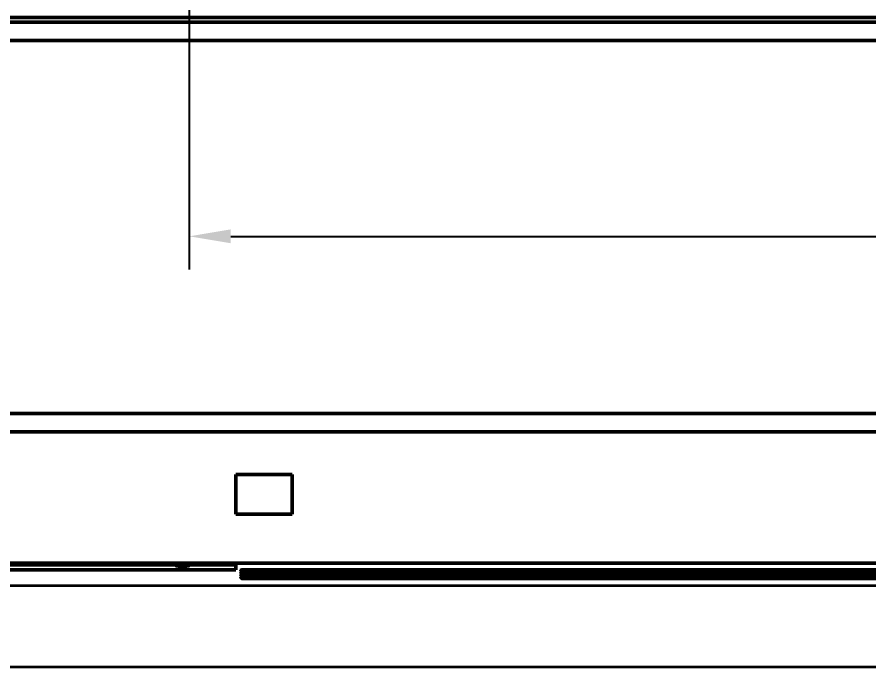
# Model space of a CAD drawing. Header units: millimetres. Extents: x 0 to 1485, y 0 to 1050.
# Drawn here: x 616.5 to 744.8, y 347.6 to 445.5 of the extents above; entities that cross this region are included whole.
import ezdxf

# ---------------------------------------------------------------- set-up
doc = ezdxf.new("R2010")
doc.units = ezdxf.units.MM
doc.header["$LTSCALE"] = 2.5
for name, color, linetype, lineweight in [('Bemaßung (ISO)', 7, 'Continuous', 25), ('Sichtbar (ISO)', 7, 'Continuous', 50), ('Sichtbar schmal (ISO)', 7, 'Continuous', 35)]:
    doc.layers.add(name, color=color, linetype=linetype, lineweight=lineweight)
doc.styles.add('TXT 3_5', font='isocpeur.ttf')
doc.dimstyles.new('Anrin Standard (DIN)', dxfattribs={"dimscale": 2.5, "dimtxt": 3.5, "dimasz": 2.5, "dimexe": 2, "dimexo": 0, "dimgap": 0.8, "dimtad": 1, "dimrnd": 1e-08, "dimtxsty": 'TXT 3_5', "dimcen": 0.09, "dimdle": 10, "dimclrd": 256, "dimclre": 256, "dimclrt": 256, "dimadec": 0, "dimazin": 2, "dimtfac": 0.714286, "dimtmove": 0, "dimatfit": 3, "dimfxl": 1, "dimtolj": 1, "dimlwd": -1, "dimlwe": -1, "dimarcsym": 0})

# ---------------------------------------------------------------- blocks, each defined once
blk = doc.blocks.new('*D26')
at = {"layer": 'Bemaßung (ISO)', "transparency": 16777216}
for p, q in [((642.4, 507.45), (642.4, 407.45)), ((1142.4, 507.45), (1142.4, 407.45)), ((648.65, 412.45), (1136.15, 412.45))]:
    blk.add_line(p, q, dxfattribs=at)
for points in [[(648.65, 413.5), (648.65, 411.41), (642.4, 412.45)], [(1136.15, 413.5), (1136.15, 411.41), (1142.4, 412.45)]]:
    blk.add_solid(points, dxfattribs=at)
at = {"layer": 'Defpoints', "color": 0, "transparency": 16777216}
for p in [(642.4, 507.45), (1142.4, 507.45), (1142.4, 412.45)]:
    blk.add_point(p, dxfattribs=at)
at = {"layer": 'Bemaßung (ISO)', "transparency": 16777216, "insert": (884.09, 423.2), "char_height": 8.75, "attachment_point": 1, "style": 'TXT 3_5'}
blk.add_mtext('\\A1;500', dxfattribs=at)

msp = doc.modelspace()

# ---------------------------------------------------------------- linework, layer by layer
at = {"layer": 'Sichtbar (ISO)'}
for p, q in [((1394.905, 444.705), (389.905, 444.705)), ((393.166, 445.455), (891.644, 445.455)), ((389.905, 441.955), (1394.905, 441.955)), ((389.905, 385.735), (1394.905, 385.735)), ((389.905, 382.985), (1394.905, 382.985)), ((649.405, 370.559), (649.405, 376.559)), ((649.405, 376.559), (657.905, 376.559)), ((657.905, 376.559), (657.905, 370.559)), ((657.905, 370.559), (649.405, 370.559)), ((1394.905, 363.171), (389.905, 363.171)), ((649.405, 362.192), (603.513, 362.192)), ((604.388, 362.926), (640.405, 362.926)), ((640.405, 362.926), (640.655, 362.716)), ((640.655, 362.716), (642.155, 362.716)), ((642.155, 362.716), (642.405, 362.926)), ((642.405, 362.926), (649.405, 362.926)), ((649.405, 362.926), (649.405, 362.192)), ((650.405, 362.194), (829.405, 362.194)), ((829.405, 361.913), (650.405, 361.913)), ((650.405, 361.845), (829.405, 361.845)), ((829.405, 361.564), (650.405, 361.564)), ((650.405, 361.497), (829.405, 361.497)), ((829.405, 361.216), (650.405, 361.216)), ((650.405, 361.148), (829.405, 361.148)), ((829.405, 360.867), (650.405, 360.867))]:
    msp.add_line(p, q, dxfattribs=at)
for centre in [(650.405, 361.776), (650.405, 361.427), (650.405, 361.078)]:
    msp.add_ellipse(centre, major_axis=(0.2, 0), ratio=0.3487824, start_param=1.5707963, end_param=3.1415927, dxfattribs=at)
for points, knots in [([(650.205, 362.125), (650.205, 362.138), (650.217, 362.152), (650.255, 362.172), (650.275, 362.178), (650.309, 362.186), (650.324, 362.189), (650.351, 362.192), (650.36, 362.193), (650.375, 362.194), (650.381, 362.194), (650.393, 362.194), (650.398, 362.194), (650.404, 362.194), (650.405, 362.194), (650.405, 362.194)], [0.09457223, 0.09457223, 0.09457223, 0.09457223, 0.1411031, 0.1411031, 0.17259206, 0.17259206, 0.18767891, 0.18767891, 0.19328146, 0.19328146, 0.19623928, 0.19623928, 0.19845126, 0.19845126, 0.1986442, 0.1986442, 0.1986442, 0.1986442]), ([(650.405, 361.913), (650.394, 361.913), (650.382, 361.914), (650.36, 361.918), (650.35, 361.921), (650.328, 361.929), (650.318, 361.934), (650.295, 361.947), (650.283, 361.956), (650.259, 361.979), (650.247, 361.993), (650.224, 362.031), (650.215, 362.055), (650.207, 362.094), (650.205, 362.109), (650.205, 362.125)], [0, 0, 0, 0, 0.003422518, 0.003422518, 0.006887469, 0.006887469, 0.011090545, 0.011090545, 0.016837874, 0.016837874, 0.025338887, 0.025338887, 0.038375582, 0.038375582, 0.046586285, 0.046586285, 0.046586285, 0.046586285]), ([(650.405, 361.564), (650.394, 361.564), (650.382, 361.565), (650.36, 361.569), (650.35, 361.572), (650.328, 361.58), (650.318, 361.585), (650.295, 361.599), (650.283, 361.607), (650.259, 361.63), (650.247, 361.645), (650.224, 361.682), (650.215, 361.706), (650.207, 361.745), (650.205, 361.761), (650.205, 361.776)], [0, 0, 0, 0, 0.003422518, 0.003422518, 0.006887469, 0.006887469, 0.011090545, 0.011090545, 0.016837874, 0.016837874, 0.025338887, 0.025338887, 0.038375582, 0.038375582, 0.046586285, 0.046586285, 0.046586285, 0.046586285]), ([(650.405, 361.216), (650.394, 361.216), (650.382, 361.217), (650.36, 361.221), (650.35, 361.224), (650.328, 361.231), (650.318, 361.236), (650.295, 361.25), (650.283, 361.259), (650.259, 361.281), (650.247, 361.296), (650.224, 361.333), (650.215, 361.357), (650.207, 361.396), (650.205, 361.412), (650.205, 361.427)], [0, 0, 0, 0, 0.003422518, 0.003422518, 0.006887469, 0.006887469, 0.011090545, 0.011090545, 0.016837874, 0.016837874, 0.025338887, 0.025338887, 0.038375582, 0.038375582, 0.046586285, 0.046586285, 0.046586285, 0.046586285]), ([(650.405, 360.867), (650.394, 360.867), (650.382, 360.868), (650.36, 360.872), (650.35, 360.875), (650.328, 360.883), (650.318, 360.888), (650.295, 360.901), (650.283, 360.91), (650.259, 360.932), (650.247, 360.947), (650.224, 360.985), (650.215, 361.009), (650.207, 361.048), (650.205, 361.063), (650.205, 361.078)], [0, 0, 0, 0, 0.003422518, 0.003422518, 0.006887469, 0.006887469, 0.011090545, 0.011090545, 0.016837874, 0.016837874, 0.025338887, 0.025338887, 0.038375582, 0.038375582, 0.046586285, 0.046586285, 0.046586285, 0.046586285])]:
    msp.add_open_spline(points, degree=3, knots=knots, dxfattribs=at)
at = {"layer": 'Sichtbar schmal (ISO)'}
for p, q in [((650.405, 362.194), (650.405, 361.913)), ((650.405, 361.845), (650.405, 361.564)), ((650.405, 361.497), (650.405, 361.216)), ((650.405, 361.148), (650.405, 360.867)), ((1394.905, 359.772), (389.905, 359.772)), ((389.905, 347.552), (1394.905, 347.552))]:
    msp.add_line(p, q, dxfattribs=at)

# ---------------------------------------------------------------- dimensions: what is measured, and where the dimension line sits
at = {"layer": 'Bemaßung (ISO)'}
dim = msp.add_linear_dim(base=(1142.405, 412.455), p1=(642.405, 507.455), p2=(1142.405, 507.455), angle=180, dimstyle='Anrin Standard (DIN)', override={"dimgap": 0.8, "dimdec": 2, "dimtol": 0, "dimlim": 0, "dimtp": 0, "dimtm": 0, "dimtdec": 2, "dimtofl": 0, "dimatfit": 1}, dxfattribs=at)
dim.commit()
dim.dimension.update_dxf_attribs({"geometry": '*D26', "text_midpoint": (892.405, 412.455), "dimtype": 160})

doc.saveas('drawing.dxf')
